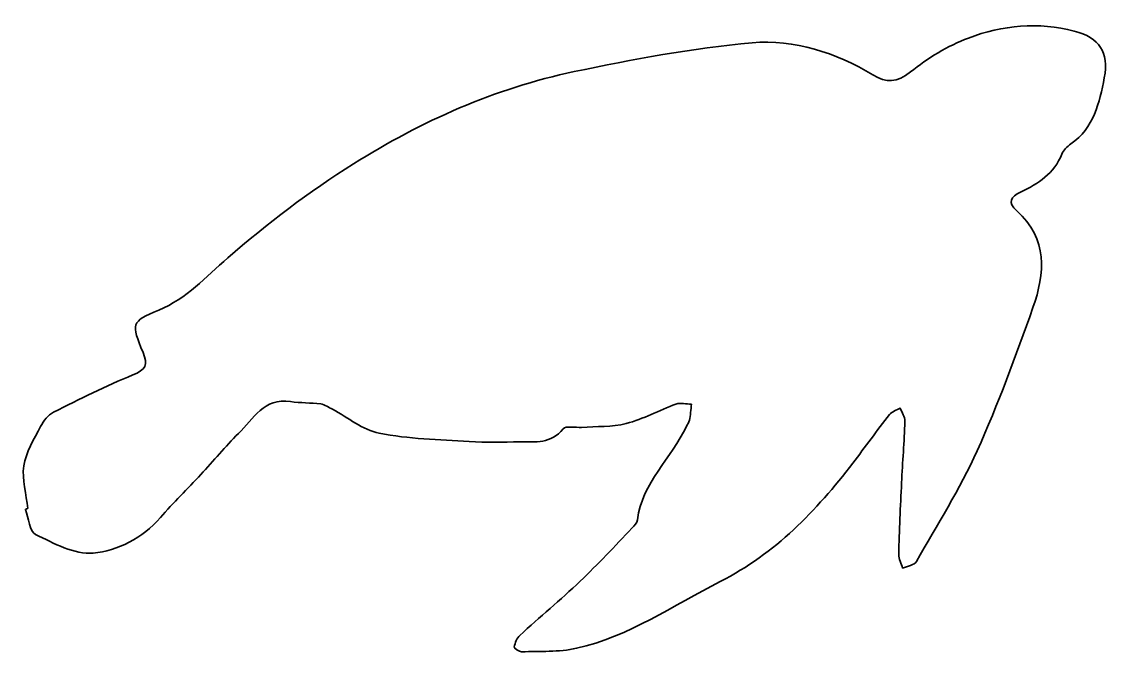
# Model space of a CAD drawing. Header units: inches. Extents: x 2.99 to 9.02, y -9.23 to -5.74.
import ezdxf

# ---------------------------------------------------------------- set-up
doc = ezdxf.new("R2010")
doc.units = ezdxf.units.IN
doc.header["$MEASUREMENT"] = 0
doc.layers.add('Layer 1', color=7, linetype='Continuous')

# ---------------------------------------------------------------- blocks, each defined once
blk = doc.blocks.new('block 2')
at = {"layer": 'Layer 1', "color": 18, "lineweight": 35, "true_color": 0x020000}
for points in [[(3.0259, -8.4333), (3.0211, -8.4351), (3.0162, -8.4369), (3.0114, -8.4386), (3.0294, -8.4865), (3.0345, -8.5608), (3.068, -8.5773), (3.1686, -8.6268), (3.2838, -8.6905), (3.3869, -8.6807), (3.5249, -8.6675), (3.6604, -8.5992), (3.7601, -8.4841), (3.8316, -8.4016), (3.9106, -8.3255), (3.985, -8.2453), (4.0547, -8.1701), (4.1195, -8.09), (4.1925, -8.0181), (4.2742, -7.9375), (4.3348, -7.8194), (4.4815, -7.8413), (4.5367, -7.8496), (4.5934, -7.8472), (4.6488, -7.8546), (4.6716, -7.8577), (4.6932, -7.8728), (4.7144, -7.8841), (4.8004, -7.9295), (4.8815, -7.9985), (4.9727, -8.0164), (5.136, -8.0485), (5.3051, -8.0526), (5.4721, -8.0633), (5.5651, -8.0692), (5.6588, -8.0648), (5.7522, -8.0648), (5.8392, -8.0648), (5.9268, -8.0757), (5.9929, -7.9927), (6.0076, -7.9743), (6.0604, -7.9865), (6.0956, -7.9841), (6.1781, -7.9783), (6.2637, -7.9837), (6.3424, -7.9631), (6.4373, -7.9383), (6.5256, -7.889), (6.6186, -7.8554), (6.6438, -7.8463), (6.6756, -7.8557), (6.7044, -7.8565), (6.7009, -7.8861), (6.6987, -7.916), (6.6933, -7.9452), (6.6911, -7.9569), (6.6814, -7.9671), (6.6762, -7.9785), (6.5949, -8.1557), (6.4305, -8.2894), (6.4045, -8.4963), (6.4024, -8.513), (6.3873, -8.5299), (6.3745, -8.5432), (6.2794, -8.6419), (6.1862, -8.7428), (6.0869, -8.837), (5.9783, -8.9401), (5.863, -9.036), (5.7525, -9.1371), (5.736, -9.1522), (5.7263, -9.1782), (5.7218, -9.2009), (5.7205, -9.2074), (5.7486, -9.2285), (5.7628, -9.228), (5.8645, -9.2244), (5.9692, -9.2303), (6.0673, -9.2083), (6.3589, -9.1431), (6.6024, -8.9709), (6.8643, -8.8382), (7.1701, -8.6833), (7.3953, -8.447), (7.5989, -8.1824), (7.6675, -8.0932), (7.7327, -8.0014), (7.8022, -7.9131), (7.8156, -7.8961), (7.842, -7.8895), (7.8623, -7.8781), (7.8713, -7.9021), (7.8887, -7.9262), (7.8879, -7.9498), (7.8843, -8.0636), (7.8748, -8.1772), (7.8692, -8.291), (7.8626, -8.4234), (7.8565, -8.5559), (7.8535, -8.6884), (7.8529, -8.7135), (7.8676, -8.7391), (7.8753, -8.7644), (7.9013, -8.7525), (7.9397, -8.7478), (7.9513, -8.7276), (8.0673, -8.5251), (8.1923, -8.3261), (8.2883, -8.1141), (8.4052, -7.8559), (8.5019, -7.588), (8.5974, -7.3208), (8.6657, -7.1297), (8.6793, -6.9394), (8.5075, -6.7846), (8.4547, -6.737), (8.4747, -6.7063), (8.5295, -6.6803), (8.6273, -6.634), (8.7152, -6.5771), (8.7583, -6.4696), (8.7671, -6.4479), (8.7874, -6.4277), (8.8073, -6.414), (8.9361, -6.3253), (8.9662, -6.1842), (8.9929, -6.0474), (9.0206, -5.9055), (8.9673, -5.825), (8.8263, -5.7882), (8.6284, -5.7367), (8.4282, -5.7554), (8.24, -5.8268), (8.125, -5.8705), (8.0142, -5.9377), (7.9183, -6.015), (7.8423, -6.0763), (7.7861, -6.0761), (7.7098, -6.0307), (7.5038, -5.9081), (7.2747, -5.832), (7.0402, -5.8534), (6.7092, -5.8836), (6.3796, -5.9446), (6.0538, -6.0131), (5.6152, -6.1054), (5.2079, -6.2874), (4.8303, -6.5244), (4.5852, -6.6783), (4.3518, -6.8553), (4.1337, -7.0455), (4.0115, -7.152), (3.9065, -7.27), (3.7509, -7.3347), (3.5961, -7.3991), (3.5977, -7.4093), (3.6643, -7.5697), (3.6925, -7.6374), (3.6788, -7.6652), (3.6082, -7.6938), (3.4581, -7.7544), (3.3128, -7.8273), (3.168, -7.9001), (3.1379, -7.9152), (3.1116, -7.9481), (3.0956, -7.9791), (3.0592, -8.0498), (3.0144, -8.122), (3.0029, -8.1981), (2.9915, -8.2736), (3.0167, -8.3547), (3.0259, -8.4333)], [(3.0259, -8.4333), (3.0167, -8.3547), (2.9915, -8.2736), (3.0029, -8.1981), (3.0144, -8.122), (3.0592, -8.0498), (3.0956, -7.9791), (3.1116, -7.9481), (3.1379, -7.9152), (3.168, -7.9001), (3.3128, -7.8273), (3.4581, -7.7544), (3.6082, -7.6938), (3.6788, -7.6652), (3.6925, -7.6374), (3.6643, -7.5697), (3.5977, -7.4093), (3.5961, -7.3991), (3.7509, -7.3347), (3.9065, -7.27), (4.0115, -7.152), (4.1337, -7.0455), (4.3518, -6.8553), (4.5852, -6.6783), (4.8303, -6.5244), (5.2079, -6.2874), (5.6152, -6.1054), (6.0538, -6.0131), (6.3796, -5.9446), (6.7092, -5.8836), (7.0402, -5.8534), (7.2747, -5.832), (7.5038, -5.9081), (7.7098, -6.0307), (7.7861, -6.0761), (7.8423, -6.0763), (7.9183, -6.015), (8.0142, -5.9377), (8.125, -5.8705), (8.24, -5.8268), (8.4282, -5.7554), (8.6284, -5.7367), (8.8263, -5.7882), (8.9673, -5.825), (9.0206, -5.9055), (8.9929, -6.0474), (8.9662, -6.1842), (8.9361, -6.3253), (8.8073, -6.414), (8.7874, -6.4277), (8.7671, -6.4479), (8.7583, -6.4696), (8.7152, -6.5771), (8.6273, -6.634), (8.5295, -6.6803), (8.4747, -6.7063), (8.4547, -6.737), (8.5075, -6.7846), (8.6793, -6.9394), (8.6657, -7.1297), (8.5974, -7.3208), (8.5019, -7.588), (8.4052, -7.8559), (8.2883, -8.1141), (8.1923, -8.3261), (8.0673, -8.5251), (7.9513, -8.7276), (7.9397, -8.7478), (7.9013, -8.7525), (7.8753, -8.7644), (7.8676, -8.7391), (7.8529, -8.7135), (7.8535, -8.6884), (7.8565, -8.5559), (7.8626, -8.4234), (7.8692, -8.291), (7.8748, -8.1772), (7.8843, -8.0636), (7.8879, -7.9498), (7.8887, -7.9262), (7.8713, -7.9021), (7.8623, -7.8781), (7.842, -7.8895), (7.8156, -7.8961), (7.8022, -7.9131), (7.7327, -8.0014), (7.6675, -8.0932), (7.5989, -8.1824), (7.3953, -8.447), (7.1701, -8.6833), (6.8643, -8.8382), (6.6024, -8.9709), (6.3589, -9.1431), (6.0673, -9.2083), (5.9692, -9.2303), (5.8645, -9.2244), (5.7628, -9.228), (5.7486, -9.2285), (5.7205, -9.2074), (5.7218, -9.2009), (5.7263, -9.1782), (5.736, -9.1522), (5.7525, -9.1371), (5.863, -9.036), (5.9783, -8.9401), (6.0869, -8.837), (6.1862, -8.7428), (6.2794, -8.6419), (6.3745, -8.5432), (6.3873, -8.5299), (6.4024, -8.513), (6.4045, -8.4963), (6.4305, -8.2894), (6.5949, -8.1557), (6.6762, -7.9785), (6.6814, -7.9671), (6.6911, -7.9569), (6.6933, -7.9452), (6.6987, -7.916), (6.7009, -7.8861), (6.7044, -7.8565), (6.6756, -7.8557), (6.6438, -7.8463), (6.6186, -7.8554), (6.5256, -7.889), (6.4373, -7.9383), (6.3424, -7.9631), (6.2637, -7.9837), (6.1781, -7.9783), (6.0956, -7.9841), (6.0604, -7.9865), (6.0076, -7.9743), (5.9929, -7.9927), (5.9268, -8.0757), (5.8392, -8.0648), (5.7522, -8.0648), (5.6588, -8.0648), (5.5651, -8.0692), (5.4721, -8.0633), (5.3051, -8.0526), (5.136, -8.0485), (4.9727, -8.0164), (4.8815, -7.9985), (4.8004, -7.9295), (4.7144, -7.8841), (4.6932, -7.8728), (4.6716, -7.8577), (4.6488, -7.8546), (4.5934, -7.8472), (4.5367, -7.8496), (4.4815, -7.8413), (4.3348, -7.8194), (4.2742, -7.9375), (4.1925, -8.0181), (4.1195, -8.09), (4.0547, -8.1701), (3.985, -8.2453), (3.9106, -8.3255), (3.8316, -8.4016), (3.7601, -8.4841), (3.6604, -8.5992), (3.5249, -8.6675), (3.3869, -8.6807), (3.2838, -8.6905), (3.1686, -8.6268), (3.068, -8.5773), (3.0345, -8.5608), (3.0294, -8.4865), (3.0114, -8.4386), (3.0162, -8.4369), (3.0211, -8.4351), (3.0259, -8.4333)]]:
    blk.add_open_spline(points, degree=3, knots=[0, 0, 0, 0, 1, 1, 1, 2, 2, 2, 3, 3, 3, 4, 4, 4, 5, 5, 5, 6, 6, 6, 7, 7, 7, 8, 8, 8, 9, 9, 9, 10, 10, 10, 11, 11, 11, 12, 12, 12, 13, 13, 13, 14, 14, 14, 15, 15, 15, 16, 16, 16, 17, 17, 17, 18, 18, 18, 19, 19, 19, 20, 20, 20, 21, 21, 21, 22, 22, 22, 23, 23, 23, 24, 24, 24, 25, 25, 25, 26, 26, 26, 27, 27, 27, 28, 28, 28, 29, 29, 29, 30, 30, 30, 31, 31, 31, 32, 32, 32, 33, 33, 33, 34, 34, 34, 35, 35, 35, 36, 36, 36, 37, 37, 37, 38, 38, 38, 39, 39, 39, 40, 40, 40, 41, 41, 41, 42, 42, 42, 43, 43, 43, 44, 44, 44, 45, 45, 45, 46, 46, 46, 47, 47, 47, 48, 48, 48, 49, 49, 49, 50, 50, 50, 51, 51, 51, 52, 52, 52, 53, 53, 53, 54, 54, 54, 55, 55, 55, 56, 56, 56, 57, 57, 57, 57], dxfattribs=at)

msp = doc.modelspace()

# ---------------------------------------------------------------- block references
at = {"layer": 'Layer 1'}
msp.add_blockref('block 2', (0, 0), dxfattribs=at)

doc.saveas('drawing.dxf')
